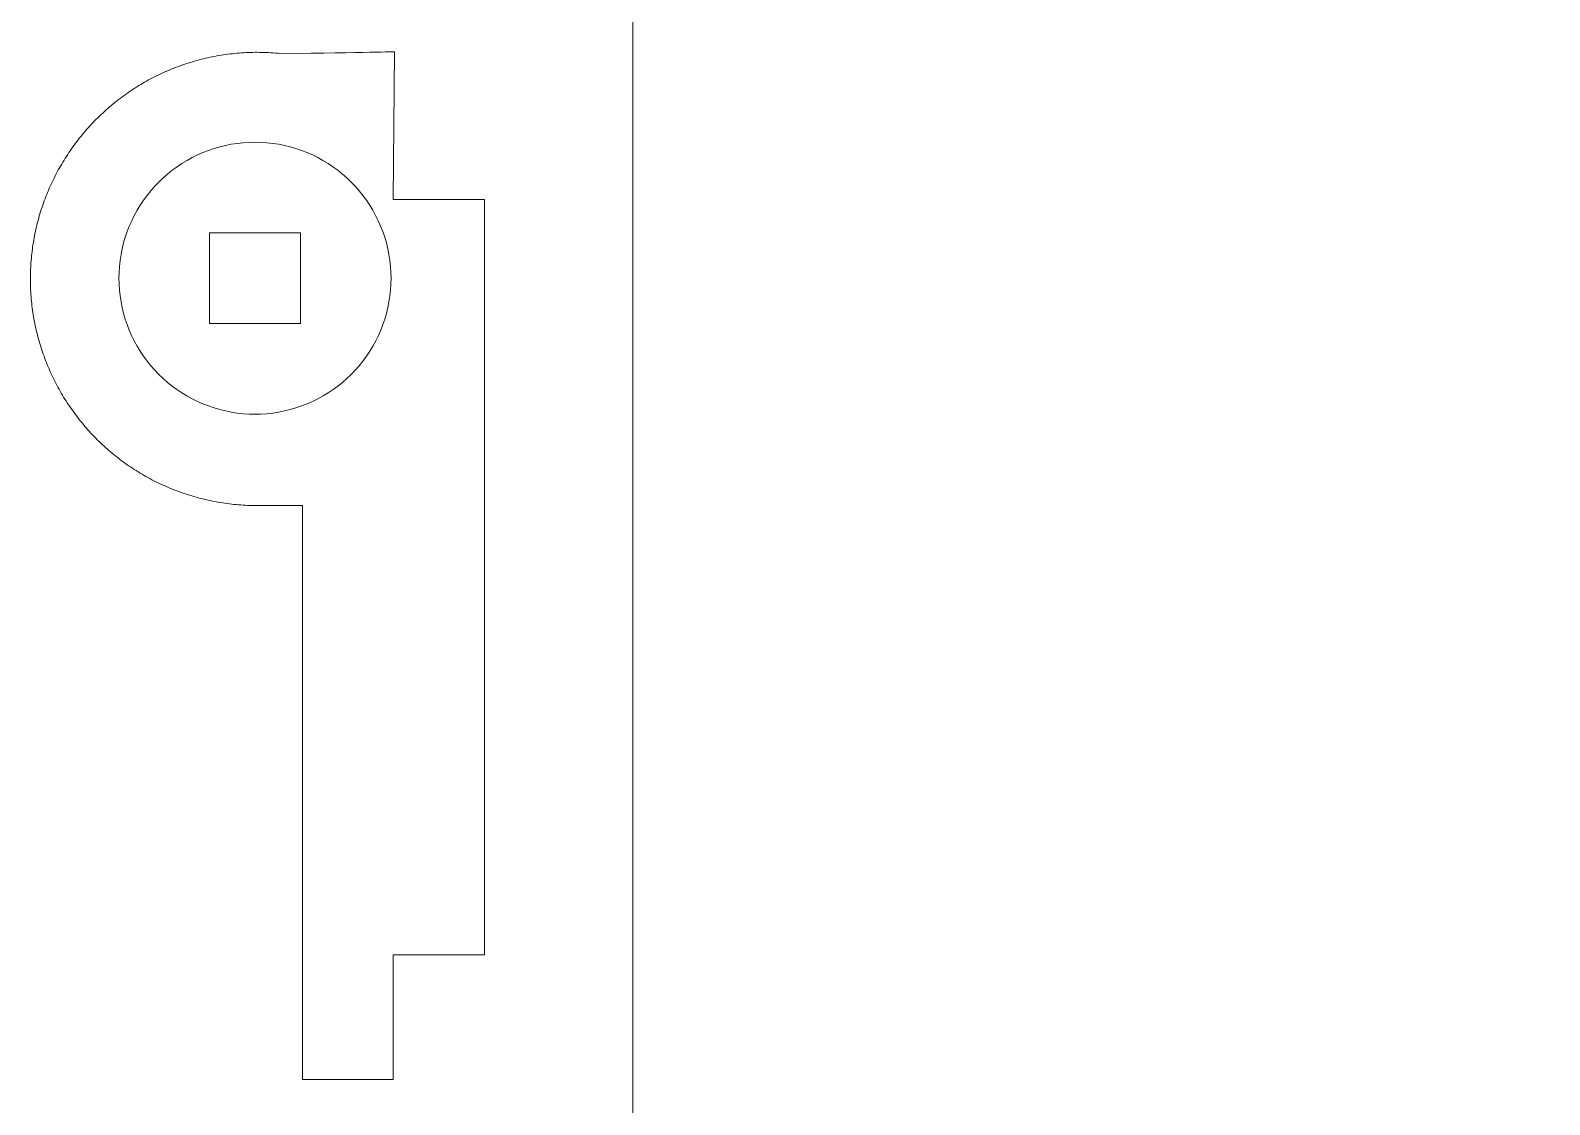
# Model space of a CAD drawing. Header units: centimetres. Extents: x -11.1 to 22.3, y -12.4 to 10.4.
# Drawn here: x 5.42 to 10.44, y 3.35 to 6.91 of the extents above; entities that cross this region are included whole.
import ezdxf

# ---------------------------------------------------------------- set-up
doc = ezdxf.new("R2010")
doc.units = ezdxf.units.CM
doc.header["$MEASUREMENT"] = 0
doc.layers.add('Warstwa 1', color=7, linetype='Continuous')

msp = doc.modelspace()

# ---------------------------------------------------------------- linework, layer by layer
at = {"layer": 'Warstwa 1', "color": 242, "lineweight": 0}
msp.add_open_spline([(22.26229, -12.38947), (17.27396, -12.38947), (11.69585, -12.38947), (7.41229, -12.38947), (7.41229, -12.38947), (7.41229, -12.38947), (7.41229, 10.21053), (7.41229, 10.21053), (7.41229, 10.21053), (11.69585, 10.21053), (17.27396, 10.21053), (22.26229, 10.21053), (22.26229, 10.21053), (22.26229, 10.21053), (22.26229, -12.38947), (22.26229, -12.38947)], degree=3, knots=[0, 0, 0, 0, 0.2, 0.2, 0.2, 0.2, 0.4, 0.4, 0.4, 0.4, 0.6, 0.6, 0.6, 0.6, 1, 1, 1, 1], dxfattribs=at)
at = {"layer": 'Warstwa 1', "color": 1, "lineweight": 0}
for points, knots in [([(6.25307, 6.82871), (6.25307, 6.82871), (6.2456, 6.8295), (6.2456, 6.8295), (6.2456, 6.8295), (6.2456, 6.8295), (6.23814, 6.83022), (6.23814, 6.83022), (6.23814, 6.83022), (6.23814, 6.83022), (6.23067, 6.83086), (6.23067, 6.83086), (6.23067, 6.83086), (6.23067, 6.83086), (6.22318, 6.83143), (6.22318, 6.83143), (6.22318, 6.83143), (6.22318, 6.83143), (6.21571, 6.83192), (6.21571, 6.83192), (6.21571, 6.83192), (6.21571, 6.83192), (6.20822, 6.83234), (6.20822, 6.83234), (6.20822, 6.83234), (6.20822, 6.83234), (6.20072, 6.83269), (6.20072, 6.83269), (6.20072, 6.83269), (6.20072, 6.83269), (6.19323, 6.83295), (6.19323, 6.83295), (6.19323, 6.83295), (6.19323, 6.83295), (6.18574, 6.83315), (6.18574, 6.83315), (6.18574, 6.83315), (6.18574, 6.83315), (6.17823, 6.83327), (6.17823, 6.83327), (6.17823, 6.83327), (6.17823, 6.83327), (6.17074, 6.83331), (6.17074, 6.83331), (6.17074, 6.83331), (6.17074, 6.83331), (6.16323, 6.83328), (6.16323, 6.83328), (6.16323, 6.83328), (6.16323, 6.83328), (6.15574, 6.83317), (6.15574, 6.83317), (6.15574, 6.83317), (6.15574, 6.83317), (6.14824, 6.83299), (6.14824, 6.83299), (6.14824, 6.83299), (6.14824, 6.83299), (6.14073, 6.83273), (6.14073, 6.83273), (6.14073, 6.83273), (6.14073, 6.83273), (6.13324, 6.8324), (6.13324, 6.8324), (6.13324, 6.8324), (6.13324, 6.8324), (6.12575, 6.832), (6.12575, 6.832), (6.12575, 6.832), (6.12575, 6.832), (6.11828, 6.83151), (6.11828, 6.83151), (6.11828, 6.83151), (6.11828, 6.83151), (6.11079, 6.83096), (6.11079, 6.83096), (6.11079, 6.83096), (6.11079, 6.83096), (6.10332, 6.83033), (6.10332, 6.83033), (6.10332, 6.83033), (6.10332, 6.83033), (6.09585, 6.82962), (6.09585, 6.82962), (6.09585, 6.82962), (6.09585, 6.82962), (6.0884, 6.82884), (6.0884, 6.82884), (6.0884, 6.82884), (6.0884, 6.82884), (6.08094, 6.82799), (6.08094, 6.82799), (6.08094, 6.82799), (6.08094, 6.82799), (6.07351, 6.82706), (6.07351, 6.82706), (6.07351, 6.82706), (6.07351, 6.82706), (6.06606, 6.82606), (6.06606, 6.82606), (6.06606, 6.82606), (6.06606, 6.82606), (6.05864, 6.82498), (6.05864, 6.82498), (6.05864, 6.82498), (6.05864, 6.82498), (6.05123, 6.82383), (6.05123, 6.82383), (6.05123, 6.82383), (6.05123, 6.82383), (6.04383, 6.8226), (6.04383, 6.8226), (6.04383, 6.8226), (6.04383, 6.8226), (6.03646, 6.8213), (6.03646, 6.8213), (6.03646, 6.8213), (6.03646, 6.8213), (6.02908, 6.81993), (6.02908, 6.81993), (6.02908, 6.81993), (6.02908, 6.81993), (6.02172, 6.81848), (6.02172, 6.81848), (6.02172, 6.81848), (6.02172, 6.81848), (6.01438, 6.81696), (6.01438, 6.81696), (6.01438, 6.81696), (6.01438, 6.81696), (6.00704, 6.81536), (6.00704, 6.81536), (6.00704, 6.81536), (6.00704, 6.81536), (5.99974, 6.8137), (5.99974, 6.8137), (5.99974, 6.8137), (5.99974, 6.8137), (5.99244, 6.81196), (5.99244, 6.81196), (5.99244, 6.81196), (5.99244, 6.81196), (5.98517, 6.81014), (5.98517, 6.81014), (5.98517, 6.81014), (5.98517, 6.81014), (5.97791, 6.80826), (5.97791, 6.80826), (5.97791, 6.80826), (5.97791, 6.80826), (5.97066, 6.8063), (5.97066, 6.8063), (5.97066, 6.8063), (5.97066, 6.8063), (5.96345, 6.80427), (5.96345, 6.80427), (5.96345, 6.80427), (5.96345, 6.80427), (5.95624, 6.80216), (5.95624, 6.80216), (5.95624, 6.80216), (5.95624, 6.80216), (5.94907, 6.79999), (5.94907, 6.79999), (5.94907, 6.79999), (5.94907, 6.79999), (5.9419, 6.79774), (5.9419, 6.79774), (5.9419, 6.79774), (5.9419, 6.79774), (5.93478, 6.79542), (5.93478, 6.79542), (5.93478, 6.79542), (5.93478, 6.79542), (5.92767, 6.79304), (5.92767, 6.79304), (5.92767, 6.79304), (5.92767, 6.79304), (5.92059, 6.79057), (5.92059, 6.79057), (5.92059, 6.79057), (5.92059, 6.79057), (5.91353, 6.78804), (5.91353, 6.78804), (5.91353, 6.78804), (5.91353, 6.78804), (5.90649, 6.78544), (5.90649, 6.78544), (5.90649, 6.78544), (5.90649, 6.78544), (5.89948, 6.78277), (5.89948, 6.78277), (5.89948, 6.78277), (5.89948, 6.78277), (5.8925, 6.78003), (5.8925, 6.78003), (5.8925, 6.78003), (5.8925, 6.78003), (5.88555, 6.77722), (5.88555, 6.77722), (5.88555, 6.77722), (5.88555, 6.77722), (5.87862, 6.77434), (5.87862, 6.77434), (5.87862, 6.77434), (5.87862, 6.77434), (5.87173, 6.77139), (5.87173, 6.77139), (5.87173, 6.77139), (5.87173, 6.77139), (5.86486, 6.76837), (5.86486, 6.76837), (5.86486, 6.76837), (5.86486, 6.76837), (5.85802, 6.76528), (5.85802, 6.76528), (5.85802, 6.76528), (5.85802, 6.76528), (5.85122, 6.76213), (5.85122, 6.76213), (5.85122, 6.76213), (5.85122, 6.76213), (5.84444, 6.7589), (5.84444, 6.7589), (5.84444, 6.7589), (5.84444, 6.7589), (5.8377, 6.75561), (5.8377, 6.75561), (5.8377, 6.75561), (5.8377, 6.75561), (5.831, 6.75226), (5.831, 6.75226), (5.831, 6.75226), (5.831, 6.75226), (5.82433, 6.74883), (5.82433, 6.74883), (5.82433, 6.74883), (5.82433, 6.74883), (5.8177, 6.74534), (5.8177, 6.74534), (5.8177, 6.74534), (5.8177, 6.74534), (5.81109, 6.74178), (5.81109, 6.74178), (5.81109, 6.74178), (5.81109, 6.74178), (5.80453, 6.73816), (5.80453, 6.73816), (5.80453, 6.73816), (5.80453, 6.73816), (5.798, 6.73447), (5.798, 6.73447), (5.798, 6.73447), (5.798, 6.73447), (5.7915, 6.73072), (5.7915, 6.73072), (5.7915, 6.73072), (5.7915, 6.73072), (5.78505, 6.7269), (5.78505, 6.7269), (5.78505, 6.7269), (5.78505, 6.7269), (5.77863, 6.72302), (5.77863, 6.72302), (5.77863, 6.72302), (5.77863, 6.72302), (5.77226, 6.71907), (5.77226, 6.71907), (5.77226, 6.71907), (5.77226, 6.71907), (5.76591, 6.71506), (5.76591, 6.71506), (5.76591, 6.71506), (5.76591, 6.71506), (5.75962, 6.71098), (5.75962, 6.71098), (5.75962, 6.71098), (5.75962, 6.71098), (5.75336, 6.70685), (5.75336, 6.70685), (5.75336, 6.70685), (5.75336, 6.70685), (5.74714, 6.70265), (5.74714, 6.70265), (5.74714, 6.70265), (5.74714, 6.70265), (5.74098, 6.69839), (5.74098, 6.69839), (5.74098, 6.69839), (5.74098, 6.69839), (5.73485, 6.69407), (5.73485, 6.69407), (5.73485, 6.69407), (5.73485, 6.69407), (5.72876, 6.68968), (5.72876, 6.68968), (5.72876, 6.68968), (5.72876, 6.68968), (5.72271, 6.68524), (5.72271, 6.68524), (5.72271, 6.68524), (5.72271, 6.68524), (5.71673, 6.68073), (5.71673, 6.68073), (5.71673, 6.68073), (5.71673, 6.68073), (5.71076, 6.67617), (5.71076, 6.67617), (5.71076, 6.67617), (5.71076, 6.67617), (5.70486, 6.67155), (5.70486, 6.67155), (5.70486, 6.67155), (5.70486, 6.67155), (5.69901, 6.66686), (5.69901, 6.66686), (5.69901, 6.66686), (5.69901, 6.66686), (5.6932, 6.66212), (5.6932, 6.66212), (5.6932, 6.66212), (5.6932, 6.66212), (5.68743, 6.65733), (5.68743, 6.65733), (5.68743, 6.65733), (5.68743, 6.65733), (5.68172, 6.65247), (5.68172, 6.65247), (5.68172, 6.65247), (5.68172, 6.65247), (5.67604, 6.64756), (5.67604, 6.64756), (5.67604, 6.64756), (5.67604, 6.64756), (5.67042, 6.64259), (5.67042, 6.64259), (5.67042, 6.64259), (5.67042, 6.64259), (5.66487, 6.63756), (5.66487, 6.63756), (5.66487, 6.63756), (5.66487, 6.63756), (5.65934, 6.63248), (5.65934, 6.63248), (5.65934, 6.63248), (5.65934, 6.63248), (5.65387, 6.62735), (5.65387, 6.62735), (5.65387, 6.62735), (5.65387, 6.62735), (5.64847, 6.62216), (5.64847, 6.62216), (5.64847, 6.62216), (5.64847, 6.62216), (5.64311, 6.61692), (5.64311, 6.61692), (5.64311, 6.61692), (5.64311, 6.61692), (5.63779, 6.61162), (5.63779, 6.61162), (5.63779, 6.61162), (5.63779, 6.61162), (5.63254, 6.60627), (5.63254, 6.60627), (5.63254, 6.60627), (5.63254, 6.60627), (5.62733, 6.60087), (5.62733, 6.60087), (5.62733, 6.60087), (5.62733, 6.60087), (5.62219, 6.59541), (5.62219, 6.59541), (5.62219, 6.59541), (5.62219, 6.59541), (5.61708, 6.58991), (5.61708, 6.58991), (5.61708, 6.58991), (5.61708, 6.58991), (5.61205, 6.58435), (5.61205, 6.58435), (5.61205, 6.58435), (5.61205, 6.58435), (5.60707, 6.57875), (5.60707, 6.57875), (5.60707, 6.57875), (5.60707, 6.57875), (5.60215, 6.57309), (5.60215, 6.57309), (5.60215, 6.57309), (5.60215, 6.57309), (5.59728, 6.56739), (5.59728, 6.56739), (5.59728, 6.56739), (5.59728, 6.56739), (5.59246, 6.56163), (5.59246, 6.56163), (5.59246, 6.56163), (5.59246, 6.56163), (5.5877, 6.55583), (5.5877, 6.55583), (5.5877, 6.55583), (5.5877, 6.55583), (5.58301, 6.54999), (5.58301, 6.54999), (5.58301, 6.54999), (5.58301, 6.54999), (5.57838, 6.54409), (5.57838, 6.54409), (5.57838, 6.54409), (5.57838, 6.54409), (5.5738, 6.53815), (5.5738, 6.53815), (5.5738, 6.53815), (5.5738, 6.53815), (5.56928, 6.53216), (5.56928, 6.53216), (5.56928, 6.53216), (5.56928, 6.53216), (5.56482, 6.52613), (5.56482, 6.52613), (5.56482, 6.52613), (5.56482, 6.52613), (5.56043, 6.52006), (5.56043, 6.52006), (5.56043, 6.52006), (5.56043, 6.52006), (5.55608, 6.51394), (5.55608, 6.51394), (5.55608, 6.51394), (5.55608, 6.51394), (5.5518, 6.50778), (5.5518, 6.50778), (5.5518, 6.50778), (5.5518, 6.50778), (5.5476, 6.50157), (5.5476, 6.50157), (5.5476, 6.50157), (5.5476, 6.50157), (5.54345, 6.49533), (5.54345, 6.49533), (5.54345, 6.49533), (5.54345, 6.49533), (5.53936, 6.48904), (5.53936, 6.48904), (5.53936, 6.48904), (5.53936, 6.48904), (5.53533, 6.48271), (5.53533, 6.48271), (5.53533, 6.48271), (5.53533, 6.48271), (5.53137, 6.47634), (5.53137, 6.47634), (5.53137, 6.47634), (5.53137, 6.47634), (5.52747, 6.46994), (5.52747, 6.46994), (5.52747, 6.46994), (5.52747, 6.46994), (5.52364, 6.46349), (5.52364, 6.46349), (5.52364, 6.46349), (5.52364, 6.46349), (5.51987, 6.45701), (5.51987, 6.45701), (5.51987, 6.45701), (5.51987, 6.45701), (5.51617, 6.45048), (5.51617, 6.45048), (5.51617, 6.45048), (5.51617, 6.45048), (5.51253, 6.44393), (5.51253, 6.44393), (5.51253, 6.44393), (5.51253, 6.44393), (5.50894, 6.43733), (5.50894, 6.43733), (5.50894, 6.43733), (5.50894, 6.43733), (5.50545, 6.4307), (5.50545, 6.4307), (5.50545, 6.4307), (5.50545, 6.4307), (5.50201, 6.42404), (5.50201, 6.42404), (5.50201, 6.42404), (5.50201, 6.42404), (5.49863, 6.41734), (5.49863, 6.41734), (5.49863, 6.41734), (5.49863, 6.41734), (5.49532, 6.41061), (5.49532, 6.41061), (5.49532, 6.41061), (5.49532, 6.41061), (5.49209, 6.40384), (5.49209, 6.40384), (5.49209, 6.40384), (5.49209, 6.40384), (5.4889, 6.39705), (5.4889, 6.39705), (5.4889, 6.39705), (5.4889, 6.39705), (5.4858, 6.39022), (5.4858, 6.39022), (5.4858, 6.39022), (5.4858, 6.39022), (5.48277, 6.38336), (5.48277, 6.38336), (5.48277, 6.38336), (5.48277, 6.38336), (5.4798, 6.37647), (5.4798, 6.37647), (5.4798, 6.37647), (5.4798, 6.37647), (5.47691, 6.36956), (5.47691, 6.36956), (5.47691, 6.36956), (5.47691, 6.36956), (5.47409, 6.36261), (5.47409, 6.36261), (5.47409, 6.36261), (5.47409, 6.36261), (5.47133, 6.35563), (5.47133, 6.35563), (5.47133, 6.35563), (5.47133, 6.35563), (5.46864, 6.34863), (5.46864, 6.34863), (5.46864, 6.34863), (5.46864, 6.34863), (5.46602, 6.34161), (5.46602, 6.34161), (5.46602, 6.34161), (5.46602, 6.34161), (5.46346, 6.33455), (5.46346, 6.33455), (5.46346, 6.33455), (5.46346, 6.33455), (5.461, 6.32747), (5.461, 6.32747), (5.461, 6.32747), (5.461, 6.32747), (5.45859, 6.32037), (5.45859, 6.32037), (5.45859, 6.32037), (5.45859, 6.32037), (5.45625, 6.31324), (5.45625, 6.31324), (5.45625, 6.31324), (5.45625, 6.31324), (5.45399, 6.30609), (5.45399, 6.30609), (5.45399, 6.30609), (5.45399, 6.30609), (5.45179, 6.29892), (5.45179, 6.29892), (5.45179, 6.29892), (5.45179, 6.29892), (5.44968, 6.29172), (5.44968, 6.29172), (5.44968, 6.29172), (5.44968, 6.29172), (5.44762, 6.28451), (5.44762, 6.28451), (5.44762, 6.28451), (5.44762, 6.28451), (5.44566, 6.27727), (5.44566, 6.27727), (5.44566, 6.27727), (5.44566, 6.27727), (5.44374, 6.27002), (5.44374, 6.27002), (5.44374, 6.27002), (5.44374, 6.27002), (5.44191, 6.26275), (5.44191, 6.26275), (5.44191, 6.26275), (5.44191, 6.26275), (5.44015, 6.25546), (5.44015, 6.25546), (5.44015, 6.25546), (5.44015, 6.25546), (5.43847, 6.24815), (5.43847, 6.24815), (5.43847, 6.24815), (5.43847, 6.24815), (5.43687, 6.24082), (5.43687, 6.24082), (5.43687, 6.24082), (5.43687, 6.24082), (5.43532, 6.23348), (5.43532, 6.23348), (5.43532, 6.23348), (5.43532, 6.23348), (5.43386, 6.22613), (5.43386, 6.22613), (5.43386, 6.22613), (5.43386, 6.22613), (5.43246, 6.21876), (5.43246, 6.21876), (5.43246, 6.21876), (5.43246, 6.21876), (5.43115, 6.21137), (5.43115, 6.21137), (5.43115, 6.21137), (5.43115, 6.21137), (5.4299, 6.20398), (5.4299, 6.20398), (5.4299, 6.20398), (5.4299, 6.20398), (5.42874, 6.19657), (5.42874, 6.19657), (5.42874, 6.19657), (5.42874, 6.19657), (5.42764, 6.18915), (5.42764, 6.18915), (5.42764, 6.18915), (5.42764, 6.18915), (5.42661, 6.18172), (5.42661, 6.18172), (5.42661, 6.18172), (5.42661, 6.18172), (5.42568, 6.17428), (5.42568, 6.17428), (5.42568, 6.17428), (5.42568, 6.17428), (5.4248, 6.16683), (5.4248, 6.16683), (5.4248, 6.16683), (5.4248, 6.16683), (5.424, 6.15937), (5.424, 6.15937), (5.424, 6.15937), (5.424, 6.15937), (5.42327, 6.15191), (5.42327, 6.15191), (5.42327, 6.15191), (5.42327, 6.15191), (5.42264, 6.14444), (5.42264, 6.14444), (5.42264, 6.14444), (5.42264, 6.14444), (5.42206, 6.13696), (5.42206, 6.13696), (5.42206, 6.13696), (5.42206, 6.13696), (5.42155, 6.12948), (5.42155, 6.12948), (5.42155, 6.12948), (5.42155, 6.12948), (5.42114, 6.12199), (5.42114, 6.12199), (5.42114, 6.12199), (5.42114, 6.12199), (5.42079, 6.1145), (5.42079, 6.1145), (5.42079, 6.1145), (5.42079, 6.1145), (5.42051, 6.107), (5.42051, 6.107), (5.42051, 6.107), (5.42051, 6.107), (5.4203, 6.0995), (5.4203, 6.0995), (5.4203, 6.0995), (5.4203, 6.0995), (5.42019, 6.092), (5.42019, 6.092), (5.42019, 6.092), (5.42019, 6.092), (5.42013, 6.0845), (5.42013, 6.0845), (5.42013, 6.0845), (5.42013, 6.0845), (5.42017, 6.077), (5.42017, 6.077), (5.42017, 6.077), (5.42017, 6.077), (5.42026, 6.06951), (5.42026, 6.06951), (5.42026, 6.06951), (5.42026, 6.06951), (5.42043, 6.06201), (5.42043, 6.06201), (5.42043, 6.06201), (5.42043, 6.06201), (5.42069, 6.05451), (5.42069, 6.05451), (5.42069, 6.05451), (5.42069, 6.05451), (5.42101, 6.04702), (5.42101, 6.04702), (5.42101, 6.04702), (5.42101, 6.04702), (5.42142, 6.03953), (5.42142, 6.03953), (5.42142, 6.03953), (5.42142, 6.03953), (5.42189, 6.03204), (5.42189, 6.03204), (5.42189, 6.03204), (5.42189, 6.03204), (5.42243, 6.02456), (5.42243, 6.02456), (5.42243, 6.02456), (5.42243, 6.02456), (5.42307, 6.01709), (5.42307, 6.01709), (5.42307, 6.01709), (5.42307, 6.01709), (5.42376, 6.00962), (5.42376, 6.00962), (5.42376, 6.00962), (5.42376, 6.00962), (5.42454, 6.00216), (5.42454, 6.00216), (5.42454, 6.00216), (5.42454, 6.00216), (5.42538, 5.99471), (5.42538, 5.99471), (5.42538, 5.99471), (5.42538, 5.99471), (5.4263, 5.98727), (5.4263, 5.98727), (5.4263, 5.98727), (5.4263, 5.98727), (5.4273, 5.97984), (5.4273, 5.97984), (5.4273, 5.97984), (5.4273, 5.97984), (5.42837, 5.97241), (5.42837, 5.97241), (5.42837, 5.97241), (5.42837, 5.97241), (5.42953, 5.965), (5.42953, 5.965), (5.42953, 5.965), (5.42953, 5.965), (5.43074, 5.9576), (5.43074, 5.9576), (5.43074, 5.9576), (5.43074, 5.9576), (5.43203, 5.95021), (5.43203, 5.95021), (5.43203, 5.95021), (5.43203, 5.95021), (5.43341, 5.94284), (5.43341, 5.94284), (5.43341, 5.94284), (5.43341, 5.94284), (5.43485, 5.93548), (5.43485, 5.93548), (5.43485, 5.93548), (5.43485, 5.93548), (5.43636, 5.92813), (5.43636, 5.92813), (5.43636, 5.92813), (5.43636, 5.92813), (5.43795, 5.9208), (5.43795, 5.9208), (5.43795, 5.9208), (5.43795, 5.9208), (5.43961, 5.91349), (5.43961, 5.91349), (5.43961, 5.91349), (5.43961, 5.91349), (5.44135, 5.90619), (5.44135, 5.90619), (5.44135, 5.90619), (5.44135, 5.90619), (5.44316, 5.89891), (5.44316, 5.89891), (5.44316, 5.89891), (5.44316, 5.89891), (5.44503, 5.89165), (5.44503, 5.89165), (5.44503, 5.89165), (5.44503, 5.89165), (5.44699, 5.88441), (5.44699, 5.88441), (5.44699, 5.88441), (5.44699, 5.88441), (5.44901, 5.87719), (5.44901, 5.87719), (5.44901, 5.87719), (5.44901, 5.87719), (5.45112, 5.86999), (5.45112, 5.86999), (5.45112, 5.86999), (5.45112, 5.86999), (5.45328, 5.86281), (5.45328, 5.86281), (5.45328, 5.86281), (5.45328, 5.86281), (5.45553, 5.85565), (5.45553, 5.85565), (5.45553, 5.85565), (5.45553, 5.85565), (5.45784, 5.84852), (5.45784, 5.84852), (5.45784, 5.84852), (5.45784, 5.84852), (5.46021, 5.84141), (5.46021, 5.84141), (5.46021, 5.84141), (5.46021, 5.84141), (5.46268, 5.83432), (5.46268, 5.83432), (5.46268, 5.83432), (5.46268, 5.83432), (5.4652, 5.82726), (5.4652, 5.82726), (5.4652, 5.82726), (5.4652, 5.82726), (5.4678, 5.82022), (5.4678, 5.82022), (5.4678, 5.82022), (5.4678, 5.82022), (5.47045, 5.81321), (5.47045, 5.81321), (5.47045, 5.81321), (5.47045, 5.81321), (5.47319, 5.80623), (5.47319, 5.80623), (5.47319, 5.80623), (5.47319, 5.80623), (5.47599, 5.79927), (5.47599, 5.79927), (5.47599, 5.79927), (5.47599, 5.79927), (5.47887, 5.79235), (5.47887, 5.79235), (5.47887, 5.79235), (5.47887, 5.79235), (5.48182, 5.78545), (5.48182, 5.78545), (5.48182, 5.78545), (5.48182, 5.78545), (5.48483, 5.77858), (5.48483, 5.77858), (5.48483, 5.77858), (5.48483, 5.77858), (5.48791, 5.77174), (5.48791, 5.77174), (5.48791, 5.77174), (5.48791, 5.77174), (5.49107, 5.76494), (5.49107, 5.76494), (5.49107, 5.76494), (5.49107, 5.76494), (5.49428, 5.75816), (5.49428, 5.75816), (5.49428, 5.75816), (5.49428, 5.75816), (5.49757, 5.75142), (5.49757, 5.75142), (5.49757, 5.75142), (5.49757, 5.75142), (5.50091, 5.74471), (5.50091, 5.74471), (5.50091, 5.74471), (5.50091, 5.74471), (5.50433, 5.73804), (5.50433, 5.73804), (5.50433, 5.73804), (5.50433, 5.73804), (5.50782, 5.73139), (5.50782, 5.73139), (5.50782, 5.73139), (5.50782, 5.73139), (5.51137, 5.72479), (5.51137, 5.72479), (5.51137, 5.72479), (5.51137, 5.72479), (5.51499, 5.71822), (5.51499, 5.71822), (5.51499, 5.71822), (5.51499, 5.71822), (5.51867, 5.71169), (5.51867, 5.71169), (5.51867, 5.71169), (5.51867, 5.71169), (5.52242, 5.70519), (5.52242, 5.70519), (5.52242, 5.70519), (5.52242, 5.70519), (5.52625, 5.69873), (5.52625, 5.69873), (5.52625, 5.69873), (5.52625, 5.69873), (5.53012, 5.69231), (5.53012, 5.69231), (5.53012, 5.69231), (5.53012, 5.69231), (5.53406, 5.68593), (5.53406, 5.68593), (5.53406, 5.68593), (5.53406, 5.68593), (5.53806, 5.67959), (5.53806, 5.67959), (5.53806, 5.67959), (5.53806, 5.67959), (5.54213, 5.67329), (5.54213, 5.67329), (5.54213, 5.67329), (5.54213, 5.67329), (5.54627, 5.66703), (5.54627, 5.66703), (5.54627, 5.66703), (5.54627, 5.66703), (5.55046, 5.66081), (5.55046, 5.66081), (5.55046, 5.66081), (5.55046, 5.66081), (5.55472, 5.65464), (5.55472, 5.65464), (5.55472, 5.65464), (5.55472, 5.65464), (5.55903, 5.64851), (5.55903, 5.64851), (5.55903, 5.64851), (5.55903, 5.64851), (5.56342, 5.64242), (5.56342, 5.64242), (5.56342, 5.64242), (5.56342, 5.64242), (5.56786, 5.63637), (5.56786, 5.63637), (5.56786, 5.63637), (5.56786, 5.63637), (5.57235, 5.63037), (5.57235, 5.63037), (5.57235, 5.63037), (5.57235, 5.63037), (5.5769, 5.62442), (5.5769, 5.62442), (5.5769, 5.62442), (5.5769, 5.62442), (5.58152, 5.61851), (5.58152, 5.61851), (5.58152, 5.61851), (5.58152, 5.61851), (5.5862, 5.61264), (5.5862, 5.61264), (5.5862, 5.61264), (5.5862, 5.61264), (5.59095, 5.60683), (5.59095, 5.60683), (5.59095, 5.60683), (5.59095, 5.60683), (5.59573, 5.60106), (5.59573, 5.60106), (5.59573, 5.60106), (5.59573, 5.60106), (5.60059, 5.59534), (5.60059, 5.59534), (5.60059, 5.59534), (5.60059, 5.59534), (5.6055, 5.58967), (5.6055, 5.58967), (5.6055, 5.58967), (5.6055, 5.58967), (5.61045, 5.58405), (5.61045, 5.58405), (5.61045, 5.58405), (5.61045, 5.58405), (5.61547, 5.57848), (5.61547, 5.57848), (5.61547, 5.57848), (5.61547, 5.57848), (5.62055, 5.57296), (5.62055, 5.57296), (5.62055, 5.57296), (5.62055, 5.57296), (5.62569, 5.56749), (5.62569, 5.56749), (5.62569, 5.56749), (5.62569, 5.56749), (5.63088, 5.56207), (5.63088, 5.56207), (5.63088, 5.56207), (5.63088, 5.56207), (5.63611, 5.5567), (5.63611, 5.5567), (5.63611, 5.5567), (5.63611, 5.5567), (5.64141, 5.55139), (5.64141, 5.55139), (5.64141, 5.55139), (5.64141, 5.55139), (5.64675, 5.54613), (5.64675, 5.54613), (5.64675, 5.54613), (5.64675, 5.54613), (5.65215, 5.54092), (5.65215, 5.54092), (5.65215, 5.54092), (5.65215, 5.54092), (5.65759, 5.53577), (5.65759, 5.53577), (5.65759, 5.53577), (5.65759, 5.53577), (5.6631, 5.53067), (5.6631, 5.53067), (5.6631, 5.53067), (5.6631, 5.53067), (5.66864, 5.52563), (5.66864, 5.52563), (5.66864, 5.52563), (5.66864, 5.52563), (5.67426, 5.52064), (5.67426, 5.52064), (5.67426, 5.52064), (5.67426, 5.52064), (5.6799, 5.51571), (5.6799, 5.51571), (5.6799, 5.51571), (5.6799, 5.51571), (5.6856, 5.51083), (5.6856, 5.51083), (5.6856, 5.51083), (5.6856, 5.51083), (5.69135, 5.50602), (5.69135, 5.50602), (5.69135, 5.50602), (5.69135, 5.50602), (5.69714, 5.50126), (5.69714, 5.50126), (5.69714, 5.50126), (5.69714, 5.50126), (5.70299, 5.49656), (5.70299, 5.49656), (5.70299, 5.49656), (5.70299, 5.49656), (5.70889, 5.49192), (5.70889, 5.49192), (5.70889, 5.49192), (5.70889, 5.49192), (5.71483, 5.48733), (5.71483, 5.48733), (5.71483, 5.48733), (5.71483, 5.48733), (5.72081, 5.48281), (5.72081, 5.48281), (5.72081, 5.48281), (5.72081, 5.48281), (5.72682, 5.47835), (5.72682, 5.47835), (5.72682, 5.47835), (5.72682, 5.47835), (5.73291, 5.47394), (5.73291, 5.47394), (5.73291, 5.47394), (5.73291, 5.47394), (5.73902, 5.4696), (5.73902, 5.4696), (5.73902, 5.4696), (5.73902, 5.4696), (5.74518, 5.46532), (5.74518, 5.46532), (5.74518, 5.46532), (5.74518, 5.46532), (5.75138, 5.4611), (5.75138, 5.4611), (5.75138, 5.4611), (5.75138, 5.4611), (5.75762, 5.45695), (5.75762, 5.45695), (5.75762, 5.45695), (5.75762, 5.45695), (5.76391, 5.45285), (5.76391, 5.45285), (5.76391, 5.45285), (5.76391, 5.45285), (5.77022, 5.44882), (5.77022, 5.44882), (5.77022, 5.44882), (5.77022, 5.44882), (5.77659, 5.44485), (5.77659, 5.44485), (5.77659, 5.44485), (5.77659, 5.44485), (5.783, 5.44095), (5.783, 5.44095), (5.783, 5.44095), (5.783, 5.44095), (5.78944, 5.43711), (5.78944, 5.43711), (5.78944, 5.43711), (5.78944, 5.43711), (5.79592, 5.43334), (5.79592, 5.43334), (5.79592, 5.43334), (5.79592, 5.43334), (5.80244, 5.42963), (5.80244, 5.42963), (5.80244, 5.42963), (5.80244, 5.42963), (5.809, 5.42598), (5.809, 5.42598), (5.809, 5.42598), (5.809, 5.42598), (5.81559, 5.42241), (5.81559, 5.42241), (5.81559, 5.42241), (5.81559, 5.42241), (5.82222, 5.41889), (5.82222, 5.41889), (5.82222, 5.41889), (5.82222, 5.41889), (5.82887, 5.41545), (5.82887, 5.41545), (5.82887, 5.41545), (5.82887, 5.41545), (5.83557, 5.41207), (5.83557, 5.41207), (5.83557, 5.41207), (5.83557, 5.41207), (5.8423, 5.40876), (5.8423, 5.40876), (5.8423, 5.40876), (5.8423, 5.40876), (5.84906, 5.40551), (5.84906, 5.40551), (5.84906, 5.40551), (5.84906, 5.40551), (5.85586, 5.40233), (5.85586, 5.40233), (5.85586, 5.40233), (5.85586, 5.40233), (5.86267, 5.39923), (5.86267, 5.39923), (5.86267, 5.39923), (5.86267, 5.39923), (5.86953, 5.39619), (5.86953, 5.39619), (5.86953, 5.39619), (5.86953, 5.39619), (5.87642, 5.39321), (5.87642, 5.39321), (5.87642, 5.39321), (5.87642, 5.39321), (5.88333, 5.39031), (5.88333, 5.39031), (5.88333, 5.39031), (5.88333, 5.39031), (5.89028, 5.38748), (5.89028, 5.38748), (5.89028, 5.38748), (5.89028, 5.38748), (5.89726, 5.38471), (5.89726, 5.38471), (5.89726, 5.38471), (5.89726, 5.38471), (5.90425, 5.38202), (5.90425, 5.38202), (5.90425, 5.38202), (5.90425, 5.38202), (5.91127, 5.3794), (5.91127, 5.3794), (5.91127, 5.3794), (5.91127, 5.3794), (5.91833, 5.37684), (5.91833, 5.37684), (5.91833, 5.37684), (5.91833, 5.37684), (5.92541, 5.37436), (5.92541, 5.37436), (5.92541, 5.37436), (5.92541, 5.37436), (5.9325, 5.37195), (5.9325, 5.37195), (5.9325, 5.37195), (5.9325, 5.37195), (5.93964, 5.36961), (5.93964, 5.36961), (5.93964, 5.36961), (5.93964, 5.36961), (5.94679, 5.36734), (5.94679, 5.36734), (5.94679, 5.36734), (5.94679, 5.36734), (5.95396, 5.36514), (5.95396, 5.36514), (5.95396, 5.36514), (5.95396, 5.36514), (5.96115, 5.36302), (5.96115, 5.36302), (5.96115, 5.36302), (5.96115, 5.36302), (5.96836, 5.36096), (5.96836, 5.36096), (5.96836, 5.36096), (5.96836, 5.36096), (5.97559, 5.35898), (5.97559, 5.35898), (5.97559, 5.35898), (5.97559, 5.35898), (5.98284, 5.35707), (5.98284, 5.35707), (5.98284, 5.35707), (5.98284, 5.35707), (5.99012, 5.35523), (5.99012, 5.35523), (5.99012, 5.35523), (5.99012, 5.35523), (5.9974, 5.35347), (5.9974, 5.35347), (5.9974, 5.35347), (5.9974, 5.35347), (6.00471, 5.35178), (6.00471, 5.35178), (6.00471, 5.35178), (6.00471, 5.35178), (6.01203, 5.35016), (6.01203, 5.35016), (6.01203, 5.35016), (6.01203, 5.35016), (6.01937, 5.34862), (6.01937, 5.34862), (6.01937, 5.34862), (6.01937, 5.34862), (6.02673, 5.34715), (6.02673, 5.34715), (6.02673, 5.34715), (6.02673, 5.34715), (6.0341, 5.34575), (6.0341, 5.34575), (6.0341, 5.34575), (6.0341, 5.34575), (6.04148, 5.34443), (6.04148, 5.34443), (6.04148, 5.34443), (6.04148, 5.34443), (6.04888, 5.34318), (6.04888, 5.34318), (6.04888, 5.34318), (6.04888, 5.34318), (6.05629, 5.342), (6.05629, 5.342), (6.05629, 5.342), (6.05629, 5.342), (6.06371, 5.3409), (6.06371, 5.3409), (6.06371, 5.3409), (6.06371, 5.3409), (6.07114, 5.33987), (6.07114, 5.33987), (6.07114, 5.33987), (6.07114, 5.33987), (6.07857, 5.33892), (6.07857, 5.33892), (6.07857, 5.33892), (6.07857, 5.33892), (6.08602, 5.33804), (6.08602, 5.33804), (6.08602, 5.33804), (6.08602, 5.33804), (6.09348, 5.33724), (6.09348, 5.33724), (6.09348, 5.33724), (6.09348, 5.33724), (6.10095, 5.33651), (6.10095, 5.33651), (6.10095, 5.33651), (6.10095, 5.33651), (6.10842, 5.33585), (6.10842, 5.33585), (6.10842, 5.33585), (6.10842, 5.33585), (6.11589, 5.33527), (6.11589, 5.33527), (6.11589, 5.33527), (6.11589, 5.33527), (6.12338, 5.33477), (6.12338, 5.33477), (6.12338, 5.33477), (6.12338, 5.33477), (6.13087, 5.33434), (6.13087, 5.33434), (6.13087, 5.33434), (6.13087, 5.33434), (6.13836, 5.33398), (6.13836, 5.33398), (6.13836, 5.33398), (6.13836, 5.33398), (6.14584, 5.3337), (6.14584, 5.3337), (6.14584, 5.3337), (6.14584, 5.3337), (6.15335, 5.3335), (6.15335, 5.3335), (6.15335, 5.3335), (6.15335, 5.3335), (6.16084, 5.33337), (6.16084, 5.33337), (6.16084, 5.33337), (6.16084, 5.33337), (6.16835, 5.33331), (6.16835, 5.33331), (6.16835, 5.33331), (6.16835, 5.33331), (6.17014, 5.33331), (6.17014, 5.33331), (6.17014, 5.33331), (6.17014, 5.33331), (6.32013, 5.33331), (6.32013, 5.33331), (6.32013, 5.33331), (6.32013, 5.33331), (6.32013, 3.43367), (6.32013, 3.43367), (6.32013, 3.43367), (6.42013, 3.43367), (6.52013, 3.43367), (6.62013, 3.43367), (6.62013, 3.43367), (6.62013, 3.43367), (6.62, 3.84671), (6.62, 3.84671), (6.62, 3.84671), (6.62, 3.84671), (6.92169, 3.84671), (6.92169, 3.84671), (6.92169, 3.84671), (6.92169, 3.84671), (6.92169, 6.3467), (6.92169, 6.3467), (6.92169, 6.3467), (6.92169, 6.3467), (6.61947, 6.3467), (6.61947, 6.3467), (6.61947, 6.3467), (6.61947, 6.3467), (6.62455, 6.83541), (6.62455, 6.83541), (6.62455, 6.83541), (6.62455, 6.83541), (6.53162, 6.83248), (6.25307, 6.82871)], [0, 0, 0, 0, 0.0029762, 0.0029762, 0.0029762, 0.0029762, 0.0059524, 0.0059524, 0.0059524, 0.0059524, 0.0089286, 0.0089286, 0.0089286, 0.0089286, 0.0119048, 0.0119048, 0.0119048, 0.0119048, 0.014881, 0.014881, 0.014881, 0.014881, 0.0178571, 0.0178571, 0.0178571, 0.0178571, 0.0208333, 0.0208333, 0.0208333, 0.0208333, 0.0238095, 0.0238095, 0.0238095, 0.0238095, 0.0267857, 0.0267857, 0.0267857, 0.0267857, 0.0297619, 0.0297619, 0.0297619, 0.0297619, 0.0327381, 0.0327381, 0.0327381, 0.0327381, 0.0357143, 0.0357143, 0.0357143, 0.0357143, 0.0386905, 0.0386905, 0.0386905, 0.0386905, 0.0416667, 0.0416667, 0.0416667, 0.0416667, 0.0446429, 0.0446429, 0.0446429, 0.0446429, 0.047619, 0.047619, 0.047619, 0.047619, 0.0505952, 0.0505952, 0.0505952, 0.0505952, 0.0535714, 0.0535714, 0.0535714, 0.0535714, 0.0565476, 0.0565476, 0.0565476, 0.0565476, 0.0595238, 0.0595238, 0.0595238, 0.0595238, 0.0625, 0.0625, 0.0625, 0.0625, 0.0654762, 0.0654762, 0.0654762, 0.0654762, 0.0684524, 0.0684524, 0.0684524, 0.0684524, 0.0714286, 0.0714286, 0.0714286, 0.0714286, 0.0744048, 0.0744048, 0.0744048, 0.0744048, 0.077381, 0.077381, 0.077381, 0.077381, 0.0803571, 0.0803571, 0.0803571, 0.0803571, 0.0833333, 0.0833333, 0.0833333, 0.0833333, 0.0863095, 0.0863095, 0.0863095, 0.0863095, 0.0892857, 0.0892857, 0.0892857, 0.0892857, 0.0922619, 0.0922619, 0.0922619, 0.0922619, 0.0952381, 0.0952381, 0.0952381, 0.0952381, 0.0982143, 0.0982143, 0.0982143, 0.0982143, 0.1011905, 0.1011905, 0.1011905, 0.1011905, 0.1041667, 0.1041667, 0.1041667, 0.1041667, 0.1071429, 0.1071429, 0.1071429, 0.1071429, 0.110119, 0.110119, 0.110119, 0.110119, 0.1130952, 0.1130952, 0.1130952, 0.1130952, 0.1160714, 0.1160714, 0.1160714, 0.1160714, 0.1190476, 0.1190476, 0.1190476, 0.1190476, 0.1220238, 0.1220238, 0.1220238, 0.1220238, 0.125, 0.125, 0.125, 0.125, 0.1279762, 0.1279762, 0.1279762, 0.1279762, 0.1309524, 0.1309524, 0.1309524, 0.1309524, 0.1339286, 0.1339286, 0.1339286, 0.1339286, 0.1369048, 0.1369048, 0.1369048, 0.1369048, 0.139881, 0.139881, 0.139881, 0.139881, 0.1428571, 0.1428571, 0.1428571, 0.1428571, 0.1458333, 0.1458333, 0.1458333, 0.1458333, 0.1488095, 0.1488095, 0.1488095, 0.1488095, 0.1517857, 0.1517857, 0.1517857, 0.1517857, 0.1547619, 0.1547619, 0.1547619, 0.1547619, 0.1577381, 0.1577381, 0.1577381, 0.1577381, 0.1607143, 0.1607143, 0.1607143, 0.1607143, 0.1636905, 0.1636905, 0.1636905, 0.1636905, 0.1666667, 0.1666667, 0.1666667, 0.1666667, 0.1696429, 0.1696429, 0.1696429, 0.1696429, 0.172619, 0.172619, 0.172619, 0.172619, 0.1755952, 0.1755952, 0.1755952, 0.1755952, 0.1785714, 0.1785714, 0.1785714, 0.1785714, 0.1815476, 0.1815476, 0.1815476, 0.1815476, 0.1845238, 0.1845238, 0.1845238, 0.1845238, 0.1875, 0.1875, 0.1875, 0.1875, 0.1904762, 0.1904762, 0.1904762, 0.1904762, 0.1934524, 0.1934524, 0.1934524, 0.1934524, 0.1964286, 0.1964286, 0.1964286, 0.1964286, 0.1994048, 0.1994048, 0.1994048, 0.1994048, 0.202381, 0.202381, 0.202381, 0.202381, 0.2053571, 0.2053571, 0.2053571, 0.2053571, 0.2083333, 0.2083333, 0.2083333, 0.2083333, 0.2113095, 0.2113095, 0.2113095, 0.2113095, 0.2142857, 0.2142857, 0.2142857, 0.2142857, 0.2172619, 0.2172619, 0.2172619, 0.2172619, 0.2202381, 0.2202381, 0.2202381, 0.2202381, 0.2232143, 0.2232143, 0.2232143, 0.2232143, 0.2261905, 0.2261905, 0.2261905, 0.2261905, 0.2291667, 0.2291667, 0.2291667, 0.2291667, 0.2321429, 0.2321429, 0.2321429, 0.2321429, 0.235119, 0.235119, 0.235119, 0.235119, 0.2380952, 0.2380952, 0.2380952, 0.2380952, 0.2410714, 0.2410714, 0.2410714, 0.2410714, 0.2440476, 0.2440476, 0.2440476, 0.2440476, 0.2470238, 0.2470238, 0.2470238, 0.2470238, 0.25, 0.25, 0.25, 0.25, 0.2529762, 0.2529762, 0.2529762, 0.2529762, 0.2559524, 0.2559524, 0.2559524, 0.2559524, 0.2589286, 0.2589286, 0.2589286, 0.2589286, 0.2619048, 0.2619048, 0.2619048, 0.2619048, 0.264881, 0.264881, 0.264881, 0.264881, 0.2678571, 0.2678571, 0.2678571, 0.2678571, 0.2708333, 0.2708333, 0.2708333, 0.2708333, 0.2738095, 0.2738095, 0.2738095, 0.2738095, 0.2767857, 0.2767857, 0.2767857, 0.2767857, 0.2797619, 0.2797619, 0.2797619, 0.2797619, 0.2827381, 0.2827381, 0.2827381, 0.2827381, 0.2857143, 0.2857143, 0.2857143, 0.2857143, 0.2886905, 0.2886905, 0.2886905, 0.2886905, 0.2916667, 0.2916667, 0.2916667, 0.2916667, 0.2946429, 0.2946429, 0.2946429, 0.2946429, 0.297619, 0.297619, 0.297619, 0.297619, 0.3005952, 0.3005952, 0.3005952, 0.3005952, 0.3035714, 0.3035714, 0.3035714, 0.3035714, 0.3065476, 0.3065476, 0.3065476, 0.3065476, 0.3095238, 0.3095238, 0.3095238, 0.3095238, 0.3125, 0.3125, 0.3125, 0.3125, 0.3154762, 0.3154762, 0.3154762, 0.3154762, 0.3184524, 0.3184524, 0.3184524, 0.3184524, 0.3214286, 0.3214286, 0.3214286, 0.3214286, 0.3244048, 0.3244048, 0.3244048, 0.3244048, 0.327381, 0.327381, 0.327381, 0.327381, 0.3303571, 0.3303571, 0.3303571, 0.3303571, 0.3333333, 0.3333333, 0.3333333, 0.3333333, 0.3363095, 0.3363095, 0.3363095, 0.3363095, 0.3392857, 0.3392857, 0.3392857, 0.3392857, 0.3422619, 0.3422619, 0.3422619, 0.3422619, 0.3452381, 0.3452381, 0.3452381, 0.3452381, 0.3482143, 0.3482143, 0.3482143, 0.3482143, 0.3511905, 0.3511905, 0.3511905, 0.3511905, 0.3541667, 0.3541667, 0.3541667, 0.3541667, 0.3571429, 0.3571429, 0.3571429, 0.3571429, 0.360119, 0.360119, 0.360119, 0.360119, 0.3630952, 0.3630952, 0.3630952, 0.3630952, 0.3660714, 0.3660714, 0.3660714, 0.3660714, 0.3690476, 0.3690476, 0.3690476, 0.3690476, 0.3720238, 0.3720238, 0.3720238, 0.3720238, 0.375, 0.375, 0.375, 0.375, 0.3779762, 0.3779762, 0.3779762, 0.3779762, 0.3809524, 0.3809524, 0.3809524, 0.3809524, 0.3839286, 0.3839286, 0.3839286, 0.3839286, 0.3869048, 0.3869048, 0.3869048, 0.3869048, 0.389881, 0.389881, 0.389881, 0.389881, 0.3928571, 0.3928571, 0.3928571, 0.3928571, 0.3958333, 0.3958333, 0.3958333, 0.3958333, 0.3988095, 0.3988095, 0.3988095, 0.3988095, 0.4017857, 0.4017857, 0.4017857, 0.4017857, 0.4047619, 0.4047619, 0.4047619, 0.4047619, 0.4077381, 0.4077381, 0.4077381, 0.4077381, 0.4107143, 0.4107143, 0.4107143, 0.4107143, 0.4136905, 0.4136905, 0.4136905, 0.4136905, 0.4166667, 0.4166667, 0.4166667, 0.4166667, 0.4196429, 0.4196429, 0.4196429, 0.4196429, 0.422619, 0.422619, 0.422619, 0.422619, 0.4255952, 0.4255952, 0.4255952, 0.4255952, 0.4285714, 0.4285714, 0.4285714, 0.4285714, 0.4315476, 0.4315476, 0.4315476, 0.4315476, 0.4345238, 0.4345238, 0.4345238, 0.4345238, 0.4375, 0.4375, 0.4375, 0.4375, 0.4404762, 0.4404762, 0.4404762, 0.4404762, 0.4434524, 0.4434524, 0.4434524, 0.4434524, 0.4464286, 0.4464286, 0.4464286, 0.4464286, 0.4494048, 0.4494048, 0.4494048, 0.4494048, 0.452381, 0.452381, 0.452381, 0.452381, 0.4553571, 0.4553571, 0.4553571, 0.4553571, 0.4583333, 0.4583333, 0.4583333, 0.4583333, 0.4613095, 0.4613095, 0.4613095, 0.4613095, 0.4642857, 0.4642857, 0.4642857, 0.4642857, 0.4672619, 0.4672619, 0.4672619, 0.4672619, 0.4702381, 0.4702381, 0.4702381, 0.4702381, 0.4732143, 0.4732143, 0.4732143, 0.4732143, 0.4761905, 0.4761905, 0.4761905, 0.4761905, 0.4791667, 0.4791667, 0.4791667, 0.4791667, 0.4821429, 0.4821429, 0.4821429, 0.4821429, 0.485119, 0.485119, 0.485119, 0.485119, 0.4880952, 0.4880952, 0.4880952, 0.4880952, 0.4910714, 0.4910714, 0.4910714, 0.4910714, 0.4940476, 0.4940476, 0.4940476, 0.4940476, 0.4970238, 0.4970238, 0.4970238, 0.4970238, 0.5, 0.5, 0.5, 0.5, 0.5029762, 0.5029762, 0.5029762, 0.5029762, 0.5059524, 0.5059524, 0.5059524, 0.5059524, 0.5089286, 0.5089286, 0.5089286, 0.5089286, 0.5119048, 0.5119048, 0.5119048, 0.5119048, 0.514881, 0.514881, 0.514881, 0.514881, 0.5178571, 0.5178571, 0.5178571, 0.5178571, 0.5208333, 0.5208333, 0.5208333, 0.5208333, 0.5238095, 0.5238095, 0.5238095, 0.5238095, 0.5267857, 0.5267857, 0.5267857, 0.5267857, 0.5297619, 0.5297619, 0.5297619, 0.5297619, 0.5327381, 0.5327381, 0.5327381, 0.5327381, 0.5357143, 0.5357143, 0.5357143, 0.5357143, 0.5386905, 0.5386905, 0.5386905, 0.5386905, 0.5416667, 0.5416667, 0.5416667, 0.5416667, 0.5446429, 0.5446429, 0.5446429, 0.5446429, 0.547619, 0.547619, 0.547619, 0.547619, 0.5505952, 0.5505952, 0.5505952, 0.5505952, 0.5535714, 0.5535714, 0.5535714, 0.5535714, 0.5565476, 0.5565476, 0.5565476, 0.5565476, 0.5595238, 0.5595238, 0.5595238, 0.5595238, 0.5625, 0.5625, 0.5625, 0.5625, 0.5654762, 0.5654762, 0.5654762, 0.5654762, 0.5684524, 0.5684524, 0.5684524, 0.5684524, 0.5714286, 0.5714286, 0.5714286, 0.5714286, 0.5744048, 0.5744048, 0.5744048, 0.5744048, 0.577381, 0.577381, 0.577381, 0.577381, 0.5803571, 0.5803571, 0.5803571, 0.5803571, 0.5833333, 0.5833333, 0.5833333, 0.5833333, 0.5863095, 0.5863095, 0.5863095, 0.5863095, 0.5892857, 0.5892857, 0.5892857, 0.5892857, 0.5922619, 0.5922619, 0.5922619, 0.5922619, 0.5952381, 0.5952381, 0.5952381, 0.5952381, 0.5982143, 0.5982143, 0.5982143, 0.5982143, 0.6011905, 0.6011905, 0.6011905, 0.6011905, 0.6041667, 0.6041667, 0.6041667, 0.6041667, 0.6071429, 0.6071429, 0.6071429, 0.6071429, 0.610119, 0.610119, 0.610119, 0.610119, 0.6130952, 0.6130952, 0.6130952, 0.6130952, 0.6160714, 0.6160714, 0.6160714, 0.6160714, 0.6190476, 0.6190476, 0.6190476, 0.6190476, 0.6220238, 0.6220238, 0.6220238, 0.6220238, 0.625, 0.625, 0.625, 0.625, 0.6279762, 0.6279762, 0.6279762, 0.6279762, 0.6309524, 0.6309524, 0.6309524, 0.6309524, 0.6339286, 0.6339286, 0.6339286, 0.6339286, 0.6369048, 0.6369048, 0.6369048, 0.6369048, 0.639881, 0.639881, 0.639881, 0.639881, 0.6428571, 0.6428571, 0.6428571, 0.6428571, 0.6458333, 0.6458333, 0.6458333, 0.6458333, 0.6488095, 0.6488095, 0.6488095, 0.6488095, 0.6517857, 0.6517857, 0.6517857, 0.6517857, 0.6547619, 0.6547619, 0.6547619, 0.6547619, 0.6577381, 0.6577381, 0.6577381, 0.6577381, 0.6607143, 0.6607143, 0.6607143, 0.6607143, 0.6636905, 0.6636905, 0.6636905, 0.6636905, 0.6666667, 0.6666667, 0.6666667, 0.6666667, 0.6696429, 0.6696429, 0.6696429, 0.6696429, 0.672619, 0.672619, 0.672619, 0.672619, 0.6755952, 0.6755952, 0.6755952, 0.6755952, 0.6785714, 0.6785714, 0.6785714, 0.6785714, 0.6815476, 0.6815476, 0.6815476, 0.6815476, 0.6845238, 0.6845238, 0.6845238, 0.6845238, 0.6875, 0.6875, 0.6875, 0.6875, 0.6904762, 0.6904762, 0.6904762, 0.6904762, 0.6934524, 0.6934524, 0.6934524, 0.6934524, 0.6964286, 0.6964286, 0.6964286, 0.6964286, 0.6994048, 0.6994048, 0.6994048, 0.6994048, 0.702381, 0.702381, 0.702381, 0.702381, 0.7053571, 0.7053571, 0.7053571, 0.7053571, 0.7083333, 0.7083333, 0.7083333, 0.7083333, 0.7113095, 0.7113095, 0.7113095, 0.7113095, 0.7142857, 0.7142857, 0.7142857, 0.7142857, 0.7172619, 0.7172619, 0.7172619, 0.7172619, 0.7202381, 0.7202381, 0.7202381, 0.7202381, 0.7232143, 0.7232143, 0.7232143, 0.7232143, 0.7261905, 0.7261905, 0.7261905, 0.7261905, 0.7291667, 0.7291667, 0.7291667, 0.7291667, 0.7321429, 0.7321429, 0.7321429, 0.7321429, 0.735119, 0.735119, 0.735119, 0.735119, 0.7380952, 0.7380952, 0.7380952, 0.7380952, 0.7410714, 0.7410714, 0.7410714, 0.7410714, 0.7440476, 0.7440476, 0.7440476, 0.7440476, 0.7470238, 0.7470238, 0.7470238, 0.7470238, 0.75, 0.75, 0.75, 0.75, 0.7529762, 0.7529762, 0.7529762, 0.7529762, 0.7559524, 0.7559524, 0.7559524, 0.7559524, 0.7589286, 0.7589286, 0.7589286, 0.7589286, 0.7619048, 0.7619048, 0.7619048, 0.7619048, 0.764881, 0.764881, 0.764881, 0.764881, 0.7678571, 0.7678571, 0.7678571, 0.7678571, 0.7708333, 0.7708333, 0.7708333, 0.7708333, 0.7738095, 0.7738095, 0.7738095, 0.7738095, 0.7767857, 0.7767857, 0.7767857, 0.7767857, 0.7797619, 0.7797619, 0.7797619, 0.7797619, 0.7827381, 0.7827381, 0.7827381, 0.7827381, 0.7857143, 0.7857143, 0.7857143, 0.7857143, 0.7886905, 0.7886905, 0.7886905, 0.7886905, 0.7916667, 0.7916667, 0.7916667, 0.7916667, 0.7946429, 0.7946429, 0.7946429, 0.7946429, 0.797619, 0.797619, 0.797619, 0.797619, 0.8005952, 0.8005952, 0.8005952, 0.8005952, 0.8035714, 0.8035714, 0.8035714, 0.8035714, 0.8065476, 0.8065476, 0.8065476, 0.8065476, 0.8095238, 0.8095238, 0.8095238, 0.8095238, 0.8125, 0.8125, 0.8125, 0.8125, 0.8154762, 0.8154762, 0.8154762, 0.8154762, 0.8184524, 0.8184524, 0.8184524, 0.8184524, 0.8214286, 0.8214286, 0.8214286, 0.8214286, 0.8244048, 0.8244048, 0.8244048, 0.8244048, 0.827381, 0.827381, 0.827381, 0.827381, 0.8303571, 0.8303571, 0.8303571, 0.8303571, 0.8333333, 0.8333333, 0.8333333, 0.8333333, 0.8363095, 0.8363095, 0.8363095, 0.8363095, 0.8392857, 0.8392857, 0.8392857, 0.8392857, 0.8422619, 0.8422619, 0.8422619, 0.8422619, 0.8452381, 0.8452381, 0.8452381, 0.8452381, 0.8482143, 0.8482143, 0.8482143, 0.8482143, 0.8511905, 0.8511905, 0.8511905, 0.8511905, 0.8541667, 0.8541667, 0.8541667, 0.8541667, 0.8571429, 0.8571429, 0.8571429, 0.8571429, 0.860119, 0.860119, 0.860119, 0.860119, 0.8630952, 0.8630952, 0.8630952, 0.8630952, 0.8660714, 0.8660714, 0.8660714, 0.8660714, 0.8690476, 0.8690476, 0.8690476, 0.8690476, 0.8720238, 0.8720238, 0.8720238, 0.8720238, 0.875, 0.875, 0.875, 0.875, 0.8779762, 0.8779762, 0.8779762, 0.8779762, 0.8809524, 0.8809524, 0.8809524, 0.8809524, 0.8839286, 0.8839286, 0.8839286, 0.8839286, 0.8869048, 0.8869048, 0.8869048, 0.8869048, 0.889881, 0.889881, 0.889881, 0.889881, 0.8928571, 0.8928571, 0.8928571, 0.8928571, 0.8958333, 0.8958333, 0.8958333, 0.8958333, 0.8988095, 0.8988095, 0.8988095, 0.8988095, 0.9017857, 0.9017857, 0.9017857, 0.9017857, 0.9047619, 0.9047619, 0.9047619, 0.9047619, 0.9077381, 0.9077381, 0.9077381, 0.9077381, 0.9107143, 0.9107143, 0.9107143, 0.9107143, 0.9136905, 0.9136905, 0.9136905, 0.9136905, 0.9166667, 0.9166667, 0.9166667, 0.9166667, 0.9196429, 0.9196429, 0.9196429, 0.9196429, 0.922619, 0.922619, 0.922619, 0.922619, 0.9255952, 0.9255952, 0.9255952, 0.9255952, 0.9285714, 0.9285714, 0.9285714, 0.9285714, 0.9315476, 0.9315476, 0.9315476, 0.9315476, 0.9345238, 0.9345238, 0.9345238, 0.9345238, 0.9375, 0.9375, 0.9375, 0.9375, 0.9404762, 0.9404762, 0.9404762, 0.9404762, 0.9434524, 0.9434524, 0.9434524, 0.9434524, 0.9464286, 0.9464286, 0.9464286, 0.9464286, 0.9494048, 0.9494048, 0.9494048, 0.9494048, 0.952381, 0.952381, 0.952381, 0.952381, 0.9553571, 0.9553571, 0.9553571, 0.9553571, 0.9583333, 0.9583333, 0.9583333, 0.9583333, 0.9613095, 0.9613095, 0.9613095, 0.9613095, 0.9642857, 0.9642857, 0.9642857, 0.9642857, 0.9672619, 0.9672619, 0.9672619, 0.9672619, 0.9702381, 0.9702381, 0.9702381, 0.9702381, 0.9732143, 0.9732143, 0.9732143, 0.9732143, 0.9761905, 0.9761905, 0.9761905, 0.9761905, 0.9791667, 0.9791667, 0.9791667, 0.9791667, 0.9821429, 0.9821429, 0.9821429, 0.9821429, 0.985119, 0.985119, 0.985119, 0.985119, 0.9880952, 0.9880952, 0.9880952, 0.9880952, 0.9910714, 0.9910714, 0.9910714, 0.9910714, 0.9940476, 0.9940476, 0.9940476, 0.9940476, 1, 1, 1, 1]), ([(6.16301, 6.53573), (6.26878, 6.53573), (6.37123, 6.49844), (6.45226, 6.43045), (6.45226, 6.43045), (6.53328, 6.36246), (6.5878, 6.26804), (6.60617, 6.16387), (6.60617, 6.16387), (6.62454, 6.05971), (6.6056, 5.95233), (6.55272, 5.86073), (6.55272, 5.86073), (6.49983, 5.76913), (6.41631, 5.69904), (6.31691, 5.66287), (6.31691, 5.66287), (6.21752, 5.62669), (6.10849, 5.62669), (6.0091, 5.66287), (6.0091, 5.66287), (5.9097, 5.69904), (5.82618, 5.76913), (5.77329, 5.86073), (5.77329, 5.86073), (5.72041, 5.95233), (5.70147, 6.05971), (5.71984, 6.16387), (5.71984, 6.16387), (5.73821, 6.26804), (5.79273, 6.36246), (5.87375, 6.43045), (5.87375, 6.43045), (5.95478, 6.49844), (6.05723, 6.53573), (6.16301, 6.53573)], [0, 0, 0, 0, 0.1, 0.1, 0.1, 0.1, 0.2, 0.2, 0.2, 0.2, 0.3, 0.3, 0.3, 0.3, 0.4, 0.4, 0.4, 0.4, 0.5, 0.5, 0.5, 0.5, 0.6, 0.6, 0.6, 0.6, 0.7, 0.7, 0.7, 0.7, 0.8, 0.8, 0.8, 0.8, 1, 1, 1, 1]), ([(6.013, 5.93573), (6.013, 5.93573), (6.013, 6.23573), (6.013, 6.23573), (6.013, 6.23573), (6.013, 6.23573), (6.313, 6.23573), (6.313, 6.23573), (6.313, 6.23573), (6.313, 6.23573), (6.313, 5.93573), (6.313, 5.93573), (6.313, 5.93573), (6.313, 5.93573), (6.013, 5.93573), (6.013, 5.93573)], [0, 0, 0, 0, 0.2, 0.2, 0.2, 0.2, 0.4, 0.4, 0.4, 0.4, 0.6, 0.6, 0.6, 0.6, 1, 1, 1, 1])]:
    msp.add_open_spline(points, degree=3, knots=knots, dxfattribs=at)

doc.saveas('drawing.dxf')
